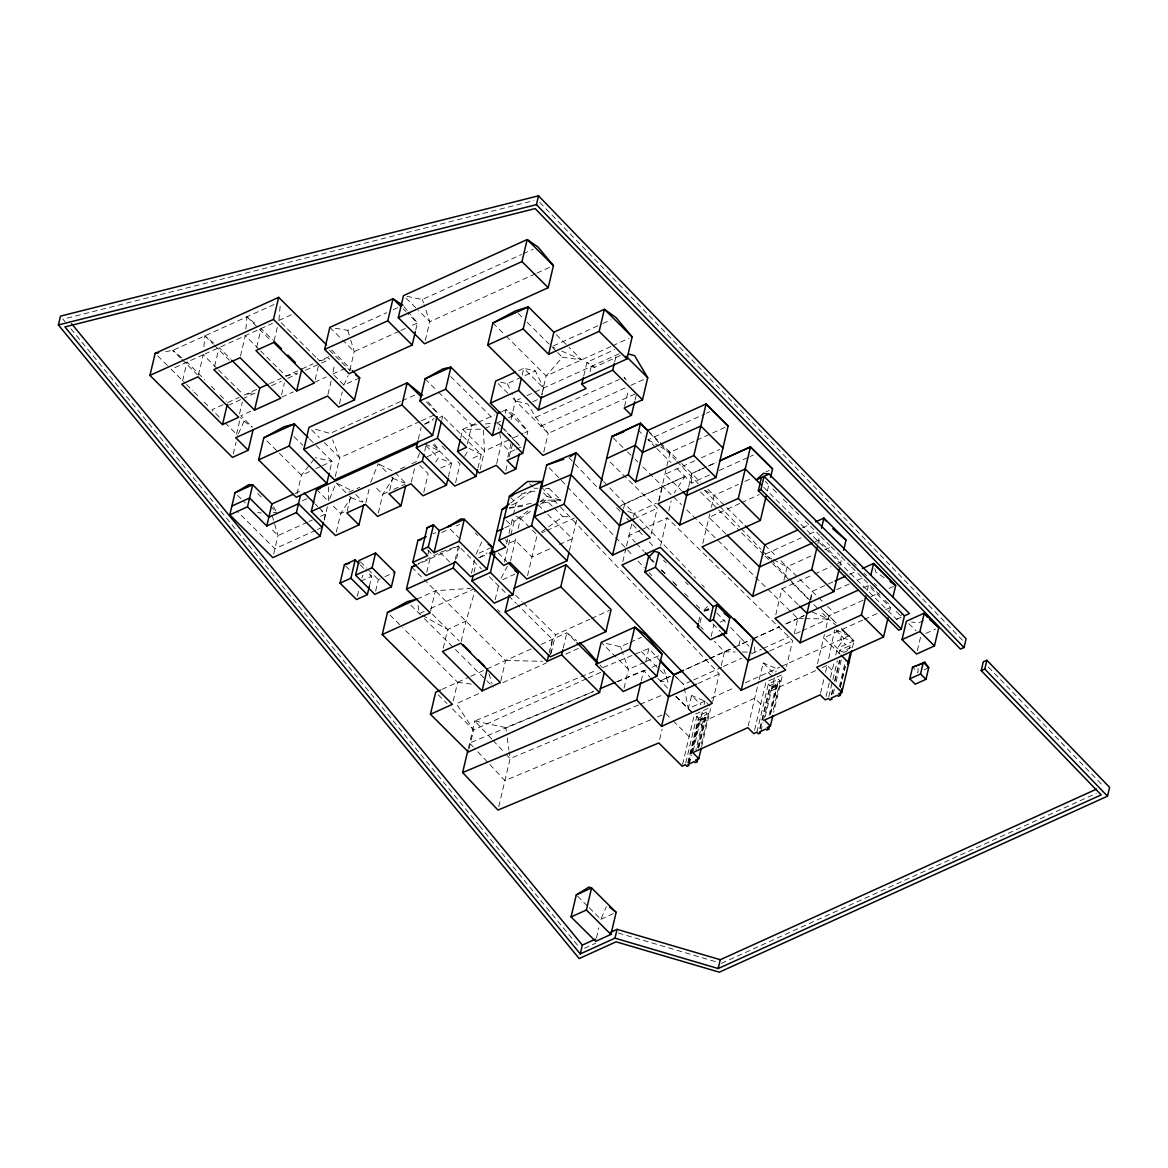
<?xml version="1.0" encoding="UTF-8"?>
<svg xmlns="http://www.w3.org/2000/svg" width="1168" height="1168" viewBox="0 0 1168 1168"><rect width="100%" height="100%" fill="white"/><g stroke="black" fill="none" stroke-linecap="round" stroke-linejoin="round"><path stroke-width="0.75" stroke-dasharray="5 3.75" d="M918.121 668.198L917.946 672.593L913.624 668.3M203.933 346.765L204.867 335.858L214.197 343.582M245.879 329.113L246.93 316.791L255.953 324.251M315.798 357.116L278.904 320.455L280.378 303.271M550.508 654.62L552.362 639.334L517.614 604.805M810.928 599.753L812.154 591.315L833.777 581.518M691.5 696.259L691.646 695.442L704.903 701.121L709.779 705.895M763.113 663.716L763.259 662.898L776.603 668.651L775.815 671.994M828.74 658.606L834.551 629.961M359.686 377.863L343.888 385.031L332.792 374.008L334.617 363.525M182.588 380.783L186.997 362.124L204.809 379.819M198.429 375.118L203.247 354.751L217.233 368.665M214.635 366.256L219.044 347.582L230.505 358.97M240.491 356.036L245.309 335.683L259.296 349.597M239.542 413.881L242.345 401.996M256.697 347.173L261.106 328.515L272.567 339.903M236.476 434.335L240.082 419.064M233.25 454.002L236.053 442.132M274.086 340.808L277.298 327.244M281.605 394.799L284.408 382.929M273.648 554.085L278.028 535.572L271.867 514.606M315.199 379.571L318.411 366.007M297.022 493.874L301.432 475.215L309.929 464.441M327.974 394.361L331.581 379.104M339.479 403.69L342.282 391.82M349.831 370.285L354.24 351.626L349.758 336.895M330.033 469.813L332.048 461.331L314.484 443.884M324.193 519.059L325.376 514.095L319.127 507.89M324.251 520.183L327.449 506.605M335.289 476.515L339.698 457.856L332.646 439.956M336.296 532.155L340.706 513.497L350.94 497.626L347.217 493.918M347.203 511.175L350.809 495.904M365.891 502.693L369.103 489.129M415.793 329.785L417.399 322.996L408.508 312.119M357.335 596.191L358.912 589.519M378.344 512.986L382.754 494.327L392.974 478.442L389.28 474.763M389.732 490.37L392.93 476.807M425.342 340.37L429.751 321.711L424.057 304.629M369.351 586.278L371.716 576.247L365.38 569.94M375.629 591.096L378.33 579.649L383.294 577.401M418.319 439.314L421.122 427.43M411.326 482.092L414.932 466.835M424.714 451.009L425.911 445.913M423.78 492.385L428.189 473.726L419.75 465.331M441.884 419.546L442.672 416.144L437.285 416.713M428.072 553.895L428.875 550.508M448.424 476.661L451.636 463.097L432.335 443.928M426.787 572.116L430.802 555.165M460.732 437.825L462.732 429.342L476.617 423.05M455.608 482.647L460.017 463.988L456.177 460.163M467.361 443.898L471.784 425.24L437.708 391.382M430.598 611.127L435.401 590.76L470.543 588.365M455.213 559.545L458.425 545.982L481.581 568.991M477.96 467.974L481.172 454.396L442.672 416.144L439.431 417.618M456.644 558.581L459.447 546.712M480.077 469.624L484.486 450.965L483.318 429.182L462.732 429.342L484.486 450.965L509.175 439.767M443.256 648.123L447.665 629.464L465.988 621.157L475.303 589.752M505.306 413.078L506.109 409.676L514.738 414.947L527.863 431.299L527.06 434.686M496.692 463.608L501.495 443.256L499.305 431.24M471.419 573.269L474.617 559.691M473.931 572.364L475.931 563.881M511.044 419.487L515.468 400.828L511.745 393.003M522.14 375.147L523.746 368.358L535.397 370.869L543.587 388.068L541.981 394.857M461.185 641.509L465.988 621.157M507.832 457.038L511.453 441.767M505.817 470.573L507.408 463.798M509.014 457.009L513.132 442.161M453.242 700.931L457.652 682.273L402.77 627.727M506.547 543.733L508.562 535.236M508.971 533.528L512.971 516.563M513.38 514.869L516.183 503.014L532.856 489.407M541.748 394.565L546.157 375.906L562.392 357.291L581.62 359.817L568.991 347.276M495.159 599.753L498.78 584.496M504.488 562.027L510.504 536.55M510.912 534.856L514.11 521.322L529.892 509.452M510.533 560.801L516.548 535.324M518.154 528.549L520.548 518.388L533.396 509.292M468.368 748.25L474.807 720.992M469.186 748.6L473.595 729.942L456.367 703.735L481.975 692.128M543.792 452.031L548.201 433.372L535.689 417.312L527.775 403.997L515.453 400.828L520.432 398.58M500.795 680.886L505.598 660.519L424.159 579.591M527.556 575.62L537.178 534.915L530.783 528.564M583.766 375.76L586.978 362.182L614.689 349.626M590.074 371.541L591.271 366.46L586.978 362.182L594.483 367.278L620.558 355.452M498.78 806.592L510.139 758.528L509.146 751.681M569.444 550.566L576.656 520.052M614.733 361.715L616.748 353.232M549.15 652.897L552.362 639.334M551.077 653.467L555.501 634.808L589.84 619.244M563.224 648.036L566.83 632.764L576.583 640.531M624.559 406.391L628.559 389.426M635.042 400.055L636.648 393.266M623.537 508.708L624.734 503.612L684.915 476.456L674.272 492.838M622.792 561.574L626.077 547.704M626.486 545.967L632.954 518.607M633.363 516.913L634.166 513.511L656.46 503.174M658.781 500.327L666.534 467.536M666.928 465.842L670.14 452.264L695.004 440.993M651.131 534.185L657.277 508.168L609.229 461.141M658.883 501.379L662.49 486.122M624.033 688.127L628.442 669.468L622.223 651.627M660.621 545.587L667.176 517.847L792.619 640.619L786.473 666.621M668.782 511.058L671.177 500.882M641.217 680.9L643.67 670.49L649.89 677.09M645.685 662.008L648.897 648.444L660.65 661.511M688.624 487.071L691.821 473.493L706.479 466.85M596.439 937.962L598.848 927.772M702.815 543.427L709.764 514.037M711.37 507.248L714.174 495.378L738.512 484.34M659.628 739.49L662.154 729.066M698.581 621.945L700.114 615.419M700.041 622.748L701.574 616.208M711.151 636.458L713.852 625.026M682.565 764.441L694.347 714.641L710.991 707.093M685.733 763.025L696.727 716.524L706.932 711.896L708.553 713.502L700.815 746.221M687.762 762.908L698.347 718.13L708.553 713.502M688.332 762.777L698.522 719.663L704.83 716.802L706.129 718.086L699.822 720.948L698.522 719.663M688.989 764.018L691.076 755.185M691.5 753.433L699.428 719.911L703.413 718.101L695.894 749.856M689.295 763.741L691.339 755.112M691.748 753.389L699.588 720.203L705.895 717.342L706.129 718.086M699.822 720.948L706.217 717.663M693.179 750.893L702.537 711.283M704.143 704.494L704.946 701.107M697.486 747.841L704.83 716.802M698.376 748.06L706.932 711.896M698.873 747.082L705.895 717.342M701.676 746.498L710.582 708.801M712.714 701.603L719.269 673.863L558.99 505.496M721.284 665.38L724.481 651.817L714.422 641.305M767.376 490.94L768.967 484.165M730.599 627.42L740.614 637.932L738.877 645.291L750.104 640.195M748.192 725.956L758.762 681.236M759.171 679.542L763.259 662.898L772.574 672.155M775.786 614.85L781.932 588.833L813.016 574.744M783.932 580.35L787.144 566.787L813.322 554.917M754.586 730.161L765.96 682.097L782.604 674.549L773.698 712.217M756.922 732.205L768.325 683.981L778.53 679.353L780.151 680.959L772.822 711.954M759.769 728.642L769.946 685.587L780.151 680.959M760.339 728.511L770.121 687.12L776.428 684.258L777.727 685.543L771.42 688.405L770.121 687.12M760.908 731.197L762.938 722.583M763.346 720.846L771.187 687.66L777.508 684.798L777.727 685.543M771.42 688.405L777.83 685.12M765.244 716.67L775.406 673.702M769.099 715.298L776.428 684.258M770.398 713.794L778.53 679.353M770.471 714.539L777.508 684.798M794.211 633.83L797.832 618.558L686.565 509.73M817.877 543.616L819.907 535.061M810.198 599.783L812.198 591.3M839.996 565.604L842.026 557.048M817.483 663.833L824.433 634.428M826.039 627.654L828.842 615.77L836.405 623.289L820.841 607.886M820.578 693.135L823.849 679.265M825.499 672.33L827.134 665.395L832.171 670.403M826.024 696.42L830.127 679.075M830.536 677.338L834.186 661.92M835.792 655.131L837.383 648.357L844.011 638.414L853.983 640.823L841.383 628.296M841.486 635.903L840.624 639.582L845.661 644.59M828.827 696.697L832.492 681.207M832.901 679.484L837.383 660.533M839.018 653.642L839.821 650.196L850.027 645.568L851.647 647.174L841.442 651.802L839.821 650.196M831.266 694.858L832.901 687.981M834.521 681.09L839.412 660.416M831.85 694.726L833.485 687.821M835.12 680.929L840.011 660.227M833.237 693.967L834.463 688.784M836.084 681.893L841.383 659.467M839.383 686.696L845.501 660.825M840.259 686.901L845.15 666.242M849.224 649.014L850.027 645.568M840.361 687.66L845.252 666.957M852.436 647.598L854.027 640.809L841.442 628.296M867.138 590.731L868.379 585.518L890.498 607.506L889.271 612.704M917.333 650.707L920.895 635.669M704.903 701.121L688.259 708.655L691.646 695.442L700.961 704.713M361.905 578.043L362.912 574.933M370.694 482.34L378.169 463.725L388.039 473.536M419.531 453.286L416.129 461.74L409.851 464.587M589.212 907.726L600.848 919.289L606.367 906.631M238.374 433.781L244.068 421.195L240.389 417.545M343.888 385.031L348.152 375.6M481.844 541.879L475.829 554.596L492.341 547.106M501.13 578.145L507.335 566.334M464.674 456.265L469.317 448.541L481.172 454.396L469.784 459.564M435.62 462.178L438.409 457.841L426.072 445.577M310.995 463.097L314.177 459.053M703.954 610.105L708.83 605.272M763.682 487.275L896.644 619.361L902.689 613.886M510.723 502.926L525.074 492.137M539.937 501.904L547.106 496.517L560.83 500.138L548.829 488.209L545.179 488.224M540.536 504.226L546.244 500.181L560.83 500.138L539.47 503.496M541.456 531.878L547.164 527.834M548.595 526.826L562.859 516.709L570.159 516.679M478.559 557.968L487.085 552.96M424.685 423.926L434.131 418.524M417.969 563.91L440.015 552.449L458.425 545.982L418.115 564.261M621.493 505.291L624.69 503.627M634.297 518.826L657.277 508.168M640.093 530.403L628.953 535.572L635.217 542.156M641.685 529.659L667.176 517.847M804.372 615.521L797.773 618.573L803.161 618.646M348.896 492.239L359.802 487.29M663.877 669.235L667.965 682.083L660.314 680.9L671.863 675.659M708.158 659.175L685.061 669.658L735.665 646.736M709.808 658.431L732.905 647.948M734.555 647.189L751.053 639.699M752.703 638.954L779.1 626.968M785.699 623.975L803.847 615.74M274.13 304.454L172.82 350.385L165.754 351.583M203.247 354.751L171.185 369.292L185.186 383.192M204.823 354.035L272.436 323.39M278.904 320.455L294.701 313.287M335.216 328.266L347.772 330.34L386.725 312.688M393.207 309.739L398.084 307.534M406.917 296.322L422.349 299.504L521.527 254.536M523.176 253.792L533.09 249.295M222.971 404.727L211.904 409.749L221.482 419.268M227.716 402.58L239.075 397.427M256.595 389.484L243.951 395.222L255.31 392.141M269.604 383.586L281.094 378.374M260.566 350.853L286.014 376.14L300.249 369.687M301.826 368.971L313.141 363.847M317.068 358.386L319.609 360.912L332.252 355.174M228.14 405.354L240.958 399.544M242.55 398.828L255.369 393.003M271.502 385.688L281.211 381.294M287.693 378.359L297.402 373.964M305.447 370.3L319.842 363.774M321.448 363.058L329.449 359.423M399.12 331.289L354.24 351.626L342.691 340.136M400.785 330.529L405.763 328.266M412.421 325.259L417.399 322.996L407.121 312.79M535.294 273.867L429.751 321.711L418.494 310.527M536.944 273.108L553.428 265.632M250.74 411.209L240.885 415.677L252.215 426.933M281.911 397.076L293.402 391.864M314.732 382.199L326.222 376.987M332.792 374.008L348.59 366.84M400.566 401.5L330.077 433.445L312.25 428.306M402.201 400.755L415.326 394.813M553.384 345.962L601.184 324.281M602.834 323.536L611.083 319.798M518.782 370.606L523.746 368.358L543.587 388.068M309.491 471.565L301.432 475.215L266.319 440.321M315.929 468.631L320.762 466.441M322.383 465.711L332.048 461.331L315.243 457.71M419.838 421.531L339.698 457.856L324.354 442.614M421.473 420.787L434.554 414.844M500.619 382.184L507.277 383.615L535.397 370.869M424.787 424.261L432.919 420.568M610.966 346.516L546.157 375.906L505.642 335.639M612.601 345.772L628.895 338.384M295.037 493.48L301.621 490.502M527.045 395.572L620.617 353.145M302.439 500.751L307.257 498.561M478.238 422.32L494.371 415.005M501.846 411.603L506.109 409.676L527.863 431.299L524.739 432.715M532.71 401.763L539.28 398.784M484.881 428.481L492.648 424.962M500.824 421.254L497.729 422.655L498.984 429.517M508.547 417.75L514.738 414.947M400.42 468.864L408.274 465.302M427.079 456.776L439.577 451.111L433.401 442.497M535.689 417.312L619.215 379.439M307.403 522.242L278.028 535.572L270.523 528.111M309.038 521.497L312.309 520.023M320.47 516.314L325.376 514.095L321.492 510.766M343.845 512.08L340.706 513.497L332.267 505.116M387.44 492.195L382.754 494.327L374.315 485.932M393.689 489.363L404.639 484.399M440.701 468.061L451.636 463.097L438.409 457.841M501.364 426.583L512.256 438.38L523.176 433.416M540.93 426.13L626.092 387.513M630.895 385.338L644.648 379.104M315.71 530.287L274.889 548.799L236.929 511.073M317.346 529.557L322.237 527.323M635.012 394.01L548.201 433.372L510.504 395.894M514.825 449.826L510.226 451.914L501.495 443.256M516.373 449.14L520.972 447.037L504.036 428.904M441.679 532.564L448.176 529.615M456.308 525.936L459.564 524.461M655.613 447.344L647.963 439.737L704.859 413.954M706.479 413.209L709.735 411.735M511.496 505.145L516.183 503.014L510.533 497.407M360.883 581.153L371.716 576.247L367.044 573.59M384.944 576.656L394.857 572.159M529.513 527.294L520.548 518.388L514.11 521.322L510.518 517.745M696.668 440.234L728.131 425.97M504.722 527.863L510.971 525.031L506.459 520.548M480.223 557.399L487.932 553.909M694.77 460.791L664.928 474.325L681.513 490.545M701.399 457.783L719.649 449.505M542.01 532.725L545.237 531.265M546.843 530.535L574.233 518.125M684.915 476.456L618.31 507.043M703.18 468.339L691.777 473.507L691.558 483.056L694.566 484.705M709.691 465.39L716.203 462.426M708.115 466.105L716.261 462.411M417.078 599.067L435.401 590.76M709.429 474.953L691.558 483.056L675.995 467.594M719.181 470.529L748.44 457.257M750.06 456.527L753.316 455.053M549.69 548.902L531.98 556.932L515.351 540.404L508.912 543.324L505.306 539.762M559.37 544.522L572.247 538.682L546.974 513.555M424.145 611.433L419.297 613.638L417.823 603.929M430.598 608.513L474.193 588.745M502.663 579.693L515 574.101M744.95 481.406L749.871 479.187M766.047 471.857L769.332 470.368M739.797 503.452L708.961 517.424L725.839 533.937M741.417 502.707L759.258 494.619M591.475 618.5L609.462 610.338M441.942 689.397L469.171 677.046M470.821 676.301L531.396 648.824M541.076 644.444L566.83 632.764L575.678 641.568M802.518 527.79L809.132 524.797M765.376 554.07L801.146 537.864M809.263 534.17L815.775 531.221M502.868 682.652L546.463 662.884M565.808 654.109L578.715 648.269M815.41 541.645L818.695 540.156L840.814 562.129L837.544 563.618M824.725 549.734L831.309 546.755M606.455 643.568L620.529 646.751L628.53 643.13M630.136 642.4L641.349 637.319M704.231 610.63L711.692 607.258M814.651 573.999L831.003 566.582M586.511 678.754L473.595 729.942L452.104 708.582M588.161 677.995L603.111 671.22M720.247 622.135L726.627 619.23M644.444 662.212L628.442 669.468L601.17 642.371M646.035 661.482L662.037 654.226M849.545 574.364L857.546 570.743M652.167 667.191L660.227 663.541M836.682 589.65L849.676 583.752M857.808 580.058L862.685 577.853M863.4 587.781L868.379 585.518M660.314 680.9L670.636 676.228M753.316 638.735L779.713 626.778M786.254 623.8L797.832 618.558M863.094 600.25L828.798 615.784L821.615 609.039M870.875 596.717L879.402 592.848M889.052 588.468L895.666 585.475M673.688 674.841L683.66 684.506L691.952 680.74M693.617 679.995L721.795 667.22M723.459 666.461L741.695 658.197M751.637 653.686L761.463 649.233M763.098 648.488L789.174 636.662M795.685 633.713L800.576 631.494M802.212 630.749L828.287 618.938L837.923 626.807M697.982 683.514L719.269 673.863M769.551 651.072L792.619 640.619M862.772 620.077L823.63 637.83L839.996 654.095M864.408 619.347L877.445 613.419M885.607 609.725L890.498 607.506M711.37 698.187L734.073 687.894M745.359 682.769L779.888 667.118M781.48 666.388L848.946 635.815L839.296 627.931M896.644 619.361L901.842 617.011L895.389 610.601M854.027 640.809L837.339 648.371L832.302 643.349M843.223 652.62L847.953 650.474M923.45 620.719L918.486 622.967L911.566 621.989M815.658 670.593L771.406 690.653L777.392 696.61M822.214 667.614L827.134 665.395M925.771 633.465L935.539 629.041M924.107 669.804L928.721 667.702M600.848 919.289L616.149 912.354M584.482 948.285L595.709 943.189M721.415 963.366L1096.329 793.379M491.859 739.11L474.763 721.006L596.994 670.067M603.155 667.497L632.443 655.292M635.421 654.051L648.897 648.444M616.894 681.659L643.67 670.49M638.487 704.976L510.095 758.543L505.218 753.375M640.166 704.289L662.679 694.902M650.751 719.751L504.926 780.589L474.471 748.221M657.467 716.948L664.169 714.159M474.763 721.006L505.832 727.62L593.417 691.573L469.594 743.052L473.244 746.936M617.011 681.864L647.32 669.395M704.289 610.849L708.961 609.433M704.129 611.244L708.991 609.886M319.609 360.912L329.347 358.284M286.014 376.14L297.373 373.074M67.014 318.119L533.732 200.662M432.89 533.542L435.839 532.798M509.175 507.919L532.112 503.131M540.945 501.291L546.244 500.181L552.639 506.547M521.41 493.83L536.827 490.677M545.398 488.91L548.829 488.209M509.233 508.27L525.25 505.744M471.784 425.24L476.88 424.758M485.392 423.969L497.305 422.845M534.243 488.268L537.893 488.253M804.956 618.66L828.287 618.938L820.199 610.908M724.437 651.832L735.212 651.948M742.381 652.036L751.36 652.138M273.283 512.329L276.743 512.402M505.598 660.519L542.638 661.278M457.652 682.273L471.857 684.185M257.792 512.489L261.311 513.029M591.271 366.46L594.483 367.278M618.179 932.998L716.159 961.819M627.785 511.438L634.107 513.526M392.974 478.442L404.551 483.041M350.94 497.626L362.503 502.211M812.096 611.988L828.287 618.938M551.734 346.706L555.063 348.166M561.706 351.072L581.62 359.817M848.946 635.815L834.682 629.143L844.011 638.414M515.949 516.139L520.548 518.388M425.196 443.928L439.577 451.111M379.761 464.528L394.142 471.711L406.201 483.698M337.64 483.625L352.021 490.808M771.537 558.8L763.755 554.815L740.541 531.747M773.099 559.603L787.101 566.801M705.107 490.458L714.13 495.393M422.451 615.39L447.665 629.464M647.963 439.737L659.029 446.015M660.606 446.906L670.096 452.279M884.249 577.751L875.693 571.955L873.971 565.181M244.068 421.195L252.127 427.181M181.872 357.875L172.82 350.385L180.529 358.065M647.729 430.408L680.345 462.251M681.572 463.521L700.464 482.019M707.925 489.304L744.031 524.578M764.748 544.916L775.917 555.851M780.881 560.713L817.352 596.395M818.651 597.666L823.834 602.761M827.586 606.426L834.507 613.2M781.932 588.833L798.226 604.776M613.098 437.825L626.121 450.527M627.377 451.812L633.917 458.148M635.173 459.433L637.816 461.959M642.969 467.069L671.104 494.604M673.629 497.072L681.44 504.649M853.677 562.874L856.261 565.443M863.984 573.123L866.554 575.678M874.277 583.358L876.861 585.913M908.792 623.639L916.048 630.866M765.303 481.391L767.872 483.946M773.026 489.056L778.18 494.181M783.334 499.291L798.795 514.65M805.234 521.045L809.088 524.885M810.388 526.169L819.396 535.119M820.681 536.404L829.703 545.354M830.988 546.639L840.011 555.588M841.296 556.873L850.319 565.823M851.603 567.108L879.942 595.257M885.096 600.367L890.25 605.491M556.362 334.72L567.736 346.02M637.976 429.824L644.225 436.029M656.883 448.6L670.899 462.528M700.581 492.02L717.342 508.679M718.627 509.963L739.256 530.462M765.025 556.07L771.362 562.377M772.632 563.633L790.386 581.27M791.656 582.525L809.409 600.177M813.848 604.586L818.929 609.638M518.198 313.374L522.067 317.229M527.235 322.353L549.164 344.137M552.917 347.889L556.479 351.407M557.662 352.59L562.392 357.291M492.925 322.996L504.372 334.384M498.108 383.571L509.263 394.667M405.997 298.103L417.253 309.286M663.555 560.275L666.14 562.845M685.543 582.131L688.127 584.701M740.614 637.932L748.98 646.24M403.267 308.951L405.836 311.506M768.237 672.403L773.026 677.148M649.7 558.611L653.584 562.465M661.336 570.174L666.519 575.313M672.987 581.752L678.155 586.891M684.623 593.315L689.806 598.454M696.274 604.893L700.143 608.747M768.325 683.981L769.946 685.587M502.766 427.663L497.729 422.655L500.152 425.269M450.731 376.563L493.422 418.991M512.256 438.38L514.738 440.847M515.993 442.088L520.972 447.037M760.748 704.158L754.762 698.201L699.734 723.153L705.779 729.153M543.514 492.94L547.106 496.517M425.094 378.841L436.452 390.127M529.732 483.786L533.119 487.144M553.909 507.817L562.859 516.709M538.127 504.766L545.704 512.299M426.32 401.938L437.825 413.37L426.101 399.5M329.843 327.376L341.406 338.866M675.965 676.841L683.66 684.506M442.059 446.132L447.198 451.242M641.378 651.569L667.585 677.601M331.595 349.947L351.057 369.292M329.405 350.137L350.283 370.884M696.727 716.524L698.347 718.13M675.907 696.318L694.347 714.641M657.803 678.404L668.578 689.105M675.878 696.362L694.288 714.655M665.775 713.487L671.921 719.59M673.148 720.817L689.135 736.701M498.137 552.887L506.854 561.56M475.332 533.075L477.741 535.484M246.93 316.791L270.085 339.8M450.22 529.162L458.644 537.528M515.526 595.096L521.979 601.505M523.264 602.79L555.501 634.808M489.304 576.671L507.321 594.57M508.606 595.855L516.329 603.52M440.015 552.449L450.249 562.611M497.466 609.535L500.021 612.061M311.579 429.897L319.244 437.533M427.59 549.88L431.196 553.457M309.476 438.905L313.228 442.643M204.867 335.858L212.591 343.523M213.875 344.808L229.308 360.153M355.656 494.429L362.941 501.671M294.059 436.657L302.775 445.329M345.976 492.692L336.048 482.822L328.661 501.525L328.31 486.326M218.504 369.935L241.411 392.682M411.676 567.181L422.918 578.35M316.513 489.465L327.434 500.313M211.174 386.141L214.985 389.937M220.08 394.988L226.431 401.31M181.828 359.335L197.261 374.68M432.379 614.266L459.17 640.896M315.375 504.167L317.871 506.649M410.859 605.243L423.123 617.434M424.393 618.704L485.523 679.455M486.808 680.725L493.173 687.047M157.622 355.817L167.491 365.613M186.457 384.462L192.822 390.784M194.092 392.054L199.173 397.105M204.269 402.157L209.364 407.223M225.074 422.845L237.659 435.343M360.343 561.779L366.767 568.159M368.051 569.444L378.33 579.649M360.299 564.903L364.109 568.685M345.655 566.027L350.736 571.079M390.01 615.04L401.485 626.457M257.705 493.48L262.785 498.532M270.392 506.094L275.473 511.146M237.571 495.363L245.309 503.014M438.19 694.756L447.037 703.545M577.576 896.163L587.927 906.441M539.791 202.4L962.49 640.254M988.332 667.03L1102.008 784.779M649.233 432.467L659.292 442.979M660.548 444.293L675.63 460.061M676.885 461.375L698.245 483.713M704.523 490.283L718.349 504.737M719.605 506.051L739.709 527.06M740.965 528.374L761.069 549.398M762.324 550.712L769.873 558.596M771.128 559.91L810.081 600.644M603.608 481.42L695.646 578.102M701.866 584.701L704.421 587.329M568.874 457.535L597.082 487.158M616.704 507.773L620.456 511.715M626.72 518.3L644.24 536.696M649.247 541.952L654.255 547.223M716.831 612.952L725.591 622.15M636.472 543.47L644.006 551.384M651.525 559.297L654.036 561.925M661.57 569.838L666.592 575.109M672.856 581.693L676.622 585.65M713.006 623.873L720.539 631.786M549.135 467.667L633.071 555.778M638.035 561.063L644.342 567.619M649.306 572.904L651.846 575.517M700.654 626.836L703.194 629.435M541.456 487.085L557.735 504.182M493.042 740.424L504.05 752.061M600.06 665.045L602.411 667.76M62.795 318.937L65.116 321.755M70.898 328.792L478.267 824.418M479.42 825.834L511.832 865.254M512.986 866.656L545.398 906.091M546.551 907.492L578.948 946.927M404.055 306.688L407.398 310.761M626.209 379.877L624.121 377.206L625.873 380.155M273.575 506.751L275.955 510.985M507.277 383.615L511 391.441M620.529 646.751L621.653 650.007M422.349 299.504L423.488 302.921M488.896 673.805L492.108 683.733M347.772 330.34L349.261 335.26M684.317 687.952L688.259 708.655M505.832 727.62L506.313 731.066M507.262 737.928L508.912 749.958M754.338 647.145L754.951 652.182"/><path stroke-width="1.5" d="M58.4 324.938L60.488 316.119L538.521 195.815L966.097 638.721L964.009 647.539L960.417 649.072L535.178 208.59L64.926 326.938L580.248 953.92L614.981 938.167L718.203 968.535L1101.19 794.897L981.208 670.607L983.281 661.789L986.887 660.256L1109.6 787.363L1107.512 796.182L719.327 972.185L616.091 941.817L579.182 958.563L58.4 324.938L536.448 204.634L964.009 647.539M253.076 429.882L248.258 450.235L232.447 457.403L149.942 375.41L155.154 353.364L278.67 297.358L326.514 344.896M222.504 424.626L238.739 417.268L198.02 376.811L181.785 384.17L222.504 424.626L227.307 404.274M149.942 375.41L273.458 319.404L278.67 297.358M323.419 522.373L320.149 536.156L272.816 557.618L229.789 514.869L235.002 492.808L248.828 484.662L252.711 484.778L271.983 503.934L266.771 525.994L247.499 506.839L252.711 484.778L235.031 492.794M254.551 410.099L280.802 398.2L240.097 357.744L213.832 369.643L254.551 410.099L259.763 388.053L267.968 384.33M329.23 473.201L326.836 483.377L296.219 497.261L258.595 459.885L263.807 437.825L284.087 426.743L294.424 423.94L308.221 437.65M296.614 391.032L314.396 382.973L273.692 342.501L255.894 350.575L296.614 391.032L301.826 368.971M258.595 459.885L289.211 446.001L294.424 423.94L263.807 437.825M415.399 331.478L412.187 345.042L349.028 373.687L324.631 349.436L329.843 327.376L393.003 298.745L402.945 305.33M437.022 416.757L432.613 435.416L334.486 479.917L303.797 449.417L309.009 427.357L407.136 382.87L422.582 395.353M266.771 525.994L296.409 512.548L300.453 495.466M363.744 504.576L358.941 524.928L335.493 535.557L311.301 511.511L316.513 489.465L417.575 443.636M248.258 450.235L235.673 437.723L327.58 396.054L338.676 407.092L354.473 399.923L359.686 377.863L352.298 370.519M324.631 349.436L387.791 320.791L393.003 298.745L400.697 306.41M398.273 317.667L403.486 295.621L527.177 239.542L538.054 247.047L553.428 265.632L548.215 287.693L424.539 343.772L398.273 317.667L521.965 261.588L527.177 239.542L553.428 265.632M369.351 586.278L367.38 594.629L356.547 599.534L340.049 583.139L344.385 564.772L355.218 559.852L359.029 563.633M340.049 583.139L350.882 578.233L355.218 559.852M355.583 575.196L359.058 560.494L375.585 553.004L394.857 572.159L391.382 586.862L374.855 594.351L355.583 575.196L372.11 567.706L375.585 553.004M303.797 449.417L401.923 404.931L407.136 382.87L421.21 396.843M519.366 453.826L515.76 469.098L505.014 473.974L496.283 465.302L479.274 473.011L457.52 451.403L466.558 447.3L419.881 400.901L425.094 378.841L442.979 368.854L450.906 367.146L497.597 413.53L492.385 435.591L445.694 389.192L450.906 367.146L425.094 378.841M358.941 524.928L346.808 512.869L365.482 504.401L377.541 516.373L400.989 505.744L405.792 485.392M477.566 469.667L475.96 476.456L454.805 486.049L416.319 447.797L417.925 441.008M311.301 511.511L422.305 461.185L423.911 454.396M604.367 672.169L599.549 692.522L468.383 751.988L430.437 714.29L452.439 704.319L382.243 634.56L387.455 612.514L407.238 601.651L417.078 599.067L387.455 612.514M416.319 447.797L437.46 438.204L441.475 421.239M382.243 634.56L430.189 612.82L406.464 589.227L411.676 567.181L414.815 565.546M451.14 525.863L447.826 526.768L461.053 518.884L464.338 519.278L492.341 547.106L487.129 569.166L470.616 576.656L455.841 561.983L425.984 575.517L412.757 562.363L417.969 540.302L426.262 536.55M412.757 562.363L427.678 555.588L421.911 549.851L427.123 527.805L433.518 524.899L439.285 530.637L434.073 552.698L428.306 546.96L433.518 524.899L427.123 527.805M400.989 505.744L388.929 493.772L410.917 483.8L422.977 495.772L446.424 485.143L448.03 478.369M457.52 451.403L460.323 439.518M553.836 332.208L604.382 309.301L616.018 317.565L632.165 336.91L626.953 358.956L540.945 397.952L487.713 345.042L492.925 322.996L515.628 310.819L528.389 306.907L553.836 332.208L548.624 354.269L523.176 328.967L528.389 306.907L492.925 322.996M536.448 204.634L538.521 195.815M634.633 401.748L631.435 415.312L542.989 455.418L490.414 403.164L495.626 381.104L515.468 372.11M434.073 552.698L459.126 541.339L464.338 519.278L439.285 530.637M406.464 589.227L453.213 568.028L454.819 561.253M430.437 714.29L435.664 692.244L440.365 690.098M492.385 435.591L500.897 431.737L504.503 416.465M508.109 562.801L518.081 572.714L512.869 594.76L494.356 603.155L471.916 580.846L473.128 575.766M490.414 403.164L518.534 390.404L521.337 378.534M569.035 552.274L567.035 560.757L526.753 579.021L510.124 562.494L503.685 565.414L491.684 553.501L502.109 509.394L509.292 504.007M471.916 580.846L490.429 572.466L494.838 553.807M498.984 540.404L509.409 496.298L527.469 481.537L542.069 481.493L531.63 525.6L498.984 540.404L505.744 547.12L491.684 553.501M515.76 469.098L507.029 460.426L522.651 453.345L526.257 438.088M518.534 390.404L538.375 410.129L541.587 396.551M697.968 758.28L697.15 761.726L695.194 762.602L694.23 761.638L687.923 764.5L688.886 765.463L686.945 766.354L685.324 764.733L682.156 766.179L658.796 742.965L497.962 810.066L462.63 772.53L467.959 749.987M482.063 690.887L500.386 682.579L460.776 643.218L442.453 651.525L482.063 690.887L487.275 668.826M513.643 588.497L565.984 564.772L611.098 609.608L605.885 631.654L550.274 656.869L505.16 612.032L509.175 595.067M534.491 516.563L546.668 465.025L576.247 452.688L564.071 504.211L534.491 516.563L712.305 703.34L661.555 726.365L636.706 699.968L640.809 682.638M538.375 410.129L586.059 388.506L581.766 384.243L583.372 377.454M548.624 354.269L599.169 331.347L604.382 309.301L632.165 336.91M505.16 612.032L560.757 586.818L565.984 564.772M581.766 384.243L612.733 370.198L614.339 363.409M453.213 568.028L547.15 661.38L548.756 654.591M599.666 488.063L611.842 436.54L640.487 423.254L628.311 474.777L599.666 488.063L650.313 537.645L612.558 555.15L564.071 504.211M547.15 661.38L561.618 654.825L562.815 649.729M631.435 415.312L624.15 408.085L642.502 399.777L647.714 377.717L634.56 355.583L628.486 354.021M612.558 555.15L623.128 510.401M628.311 474.777L635.596 481.917L647.787 430.393L706.056 403.967L728.131 425.97L715.984 477.478L657.964 503.802L679.645 525.016L738.278 498.444L750.455 446.906L772.588 468.894L770.573 477.376M595.957 664.417L601.17 642.371L634.779 627.128L646.152 635.129L662.037 654.226L656.825 676.287L623.23 691.514L595.957 664.417L629.567 649.189L634.779 627.128L662.037 654.226M713.181 606.572L716.86 604.907L729.825 617.784L726.35 632.487L710.378 639.728L697.413 626.851L699.267 626.019L644.926 572.028L648.401 557.326L654.503 551.281L658.854 552.581L713.181 606.572L709.706 621.274L655.379 567.283L658.854 552.581M571.079 916.938L576.291 894.878L588.964 887.052L591.592 887.943L616.149 912.354L610.937 934.415L595.636 941.35L571.079 916.938L586.38 910.003L591.592 887.943L576.291 894.878M635.596 481.917L693.865 455.505L706.056 403.967L728.175 425.955M679.645 525.016L688.215 488.764M580.248 953.92L582.336 945.102L595.563 939.101M661.555 726.365L673.732 674.827L660.066 660.314L673.688 674.841L683.499 670.388M614.981 938.167L617.069 929.348L720.291 959.716L1096.635 789.086M697.413 626.851L698.187 623.581M709.706 621.274L713.385 619.609L716.86 604.907M769.07 474.091L756.28 479.887L763.551 473.303L769.07 474.091L909.419 613.565L904.441 615.828L901.331 628.983L898.732 630.165L758.324 490.706L761.434 477.551M758.324 490.706L760.923 489.523L764.033 476.369L904.441 615.828M697.15 761.726L695.529 760.12L698.8 758.631L701.267 748.221M817.06 547.091L811.731 569.634L752.615 596.439L701.997 546.901L760.397 520.417L766.135 496.152M752.615 596.439L764.792 544.901L745.272 525.863M741.184 690.259L785.641 670.096L660.212 547.325L621.975 565.049L741.184 690.259L753.36 638.721L734.482 618.967M698.8 758.631L692.77 752.63L747.783 727.679L753.769 733.635L756.922 732.205L758.543 733.811L760.499 732.92L759.521 731.956L765.828 729.095L766.807 730.058L768.748 729.182L769.566 725.737M768.748 729.182L767.128 727.576L770.413 726.087L772.88 715.677M821.498 528.272L823.907 518.096L815.644 521.833M718.203 968.535L720.291 959.716M839.179 569.064L833.85 591.607L774.968 618.31L800.022 642.838L809.789 601.476M843.632 550.259L846.026 540.083L823.863 518.11L825.82 521.001M770.413 726.087L764.427 720.13L820.17 694.872L825.207 699.88L828.433 698.42L830.039 700.026L832.01 699.136L831.047 698.172L837.354 695.31L838.317 696.274L840.245 695.398L841.88 688.521M847.574 664.402L850.027 654.065M840.245 695.398L838.639 693.792L841.851 692.332L851.633 650.985M800.022 642.838L861.4 614.996L865.911 595.928M870.773 575.342L873.591 563.472L895.71 585.46L892.907 597.33M841.851 692.332L816.666 667.308L883.534 636.983L888.03 617.916M902.032 639.611L906.368 621.245L924.268 613.127L938.795 627.552L934.444 645.933L916.544 654.051L902.032 639.611L919.917 631.508L924.268 613.127L927.377 617.142M909.799 678.842L912.558 667.147L924.895 662.256L928.721 667.702L923.319 662.344L920.574 673.951L909.799 678.842L915.201 684.2L925.976 679.323L928.735 667.629M981.208 670.607L984.799 669.074L986.887 660.256M570.334 456.571L576.189 452.702L602.367 480.106M647.787 430.393L640.444 423.269L611.798 436.555L623.639 431.941M606.63 458.586L635.275 445.3L642.575 452.439L700.844 426.028L722.963 448.001M634.297 518.826L619.522 525.673L571.035 474.734L541.456 487.085M673.513 674.914L683.411 670.417M487.713 345.042L523.176 328.967M419.881 400.901L445.694 389.192M231.863 506.036L249.587 498.006L268.859 517.176L298.497 503.729L322.237 527.323M229.789 514.869L247.499 506.839M271.983 503.934L293.387 494.239M497.597 413.53L500.43 412.246M542.069 481.493L509.409 496.298L512.84 495.597M502.109 509.394L506.81 507.262M421.911 549.851L428.306 546.96M504.211 518.315L536.857 503.51M411.676 567.181L416.509 564.991M496.911 531.411L503.16 528.578M489.465 553.209L494.093 551.106M719.459 460.951L750.411 446.921L772.53 468.908M719.517 460.937L750.455 446.906M644.926 572.028L655.379 567.283M764.748 544.916L797.627 530.009M812.125 543.135L759.58 566.962L727.138 535.207M834.945 580.992L845.384 576.262M862.334 568.568L873.591 563.472L895.666 585.475L889.958 581.606M718.554 636.37L726.146 632.925M858.422 590.044L806.986 613.361L799.467 606.002M696.347 684.258L668.519 696.887L651.131 678.404M767.902 651.817L748.148 660.781L721.795 633.1M918.223 665.278L924.895 662.256M610.455 932.356L617.069 929.348M600.162 688.638L615.215 682.36M462.63 772.53L636.706 699.968M912.544 667.22L916.807 665.76M546.624 465.039L563.75 459.272M344.385 564.772L349.144 563.312M316.513 489.465L319.886 488.56M417.969 540.302L421.487 539.572M155.154 353.349L158.687 352.765M515 570.889L518.081 572.714M488.166 544.186L492.341 547.106M355.656 374.87L359.686 377.863M579.372 642.75L583.547 646.079L597.695 662.344M724.175 613.273L729.825 617.784M609.652 907.127L616.149 912.354M832.74 528.739L845.982 540.098M929.713 619.609L938.795 627.552M682.784 491.801L686.609 495.539L745.242 468.967L761.434 484.997M919.917 631.508L934.444 645.933M760.923 489.523L901.331 628.983M626.063 356.211L647.714 377.717M599.169 331.347L626.953 358.956M521.965 261.588L548.215 287.693M861.4 614.996L883.534 636.983M920.574 673.951L925.976 679.323M612.733 370.198L642.502 399.777M811.731 569.634L833.85 591.607M738.278 498.444L760.397 520.417M693.865 455.505L715.984 477.478M841.267 655.35L848.815 662.855M713.385 619.609L726.35 632.487M718.159 624.982L726.817 633.582M500.897 431.737L522.651 453.345M387.791 320.791L412.187 345.042M531.63 525.6L567.035 560.757M437.46 438.204L475.96 476.456M661.833 662.811L673.396 674.301M401.923 404.931L432.613 435.416M629.567 649.189L656.825 676.287M560.757 586.818L605.885 631.654M422.305 461.185L446.424 485.143M273.458 319.404L354.473 399.923M273.838 341.158L281.473 348.75M287.824 355.072L295.46 362.649M576.948 642.823L597.184 662.928M459.126 541.339L487.129 569.166M490.429 572.466L512.869 594.76M561.618 654.825L599.549 692.522M231.775 360.226L259.763 388.053M289.211 446.001L326.836 483.377M463.01 644.707L470.675 652.328M478.34 659.949L484.72 666.3M304.118 492.984L314.119 502.926M372.11 567.706L391.382 586.862M296.409 512.548L320.149 536.156M350.882 578.233L367.38 594.629M586.38 910.003L610.937 934.415M984.799 669.074L1107.512 796.182M640.444 423.269L646.722 429.839M645.262 552.698L650.284 557.968M71.642 323.755L582.336 945.102"/></g></svg>
